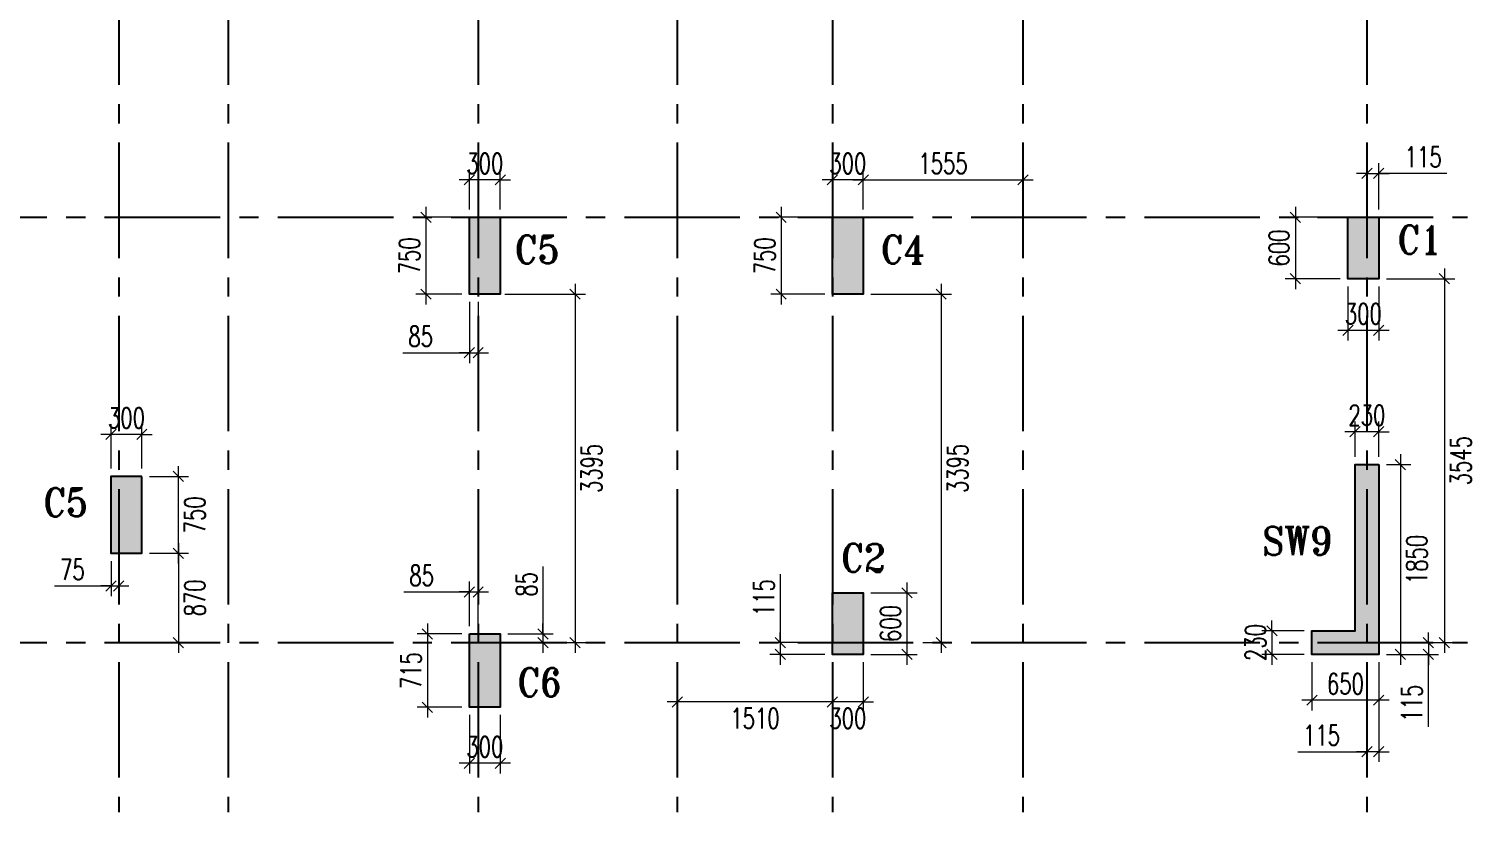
# Model space of a CAD drawing. Header units: millimetres. Extents: x 1123469 to 1752051, y -126924 to 196924.
# Drawn here: x 1428956 to 1443001, y -34446 to -26813 of the extents above; entities that cross this region are included whole.
import ezdxf

# ---------------------------------------------------------------- set-up
doc = ezdxf.new("R2010")
doc.units = ezdxf.units.MM
doc.header["$LTSCALE"] = 500
doc.header["$MEASUREMENT"] = 0
doc.header["$PDMODE"] = 34
for name, pattern in [('CONTINOUS', [0]), ('DASHDOT', [1, 0.5, -0.25, 0, -0.25]), ('Site$0$CENTER2', [1.125, 0.75, -0.125, 0.125, -0.125])]:
    doc.linetypes.add(name, pattern=pattern)
doc.layers.get('Defpoints').update_dxf_attribs({"lineweight": 0})
for name, color, linetype, lineweight in [('COL. NO.', 1, 'DASHDOT', 15), ('CUT OUT', 1, 'Continuous', 13), ('dim-M', 1, 'Continuous', 15), ('TOWER COL HATCH', 253, 'Continuous', 20)]:
    doc.layers.add(name, color=color, linetype=linetype, lineweight=lineweight)
for name, color, linetype in [('GLASS', 5, 'Continuous'), ('GRID', 7, 'Continuous'), ('TOWER AREA COLUMN.', 6, 'Continuous')]:
    doc.layers.add(name, color=color, linetype=linetype)
doc.styles.add('2MM', font='romans.shx', dxfattribs={"width": 0.7})
doc.styles.add('ROMANT', font='romant__.ttf', dxfattribs={"width": 0.9, "height": 600})
doc.dimstyles.new('RAJESH', dxfattribs={"dimtxt": 200, "dimasz": 180, "dimexe": 100, "dimexo": 250, "dimgap": 50, "dimtad": 2, "dimdec": 0, "dimzin": 1, "dimdsep": 46, "dimtxsty": '2MM', "dimblk": 'OBLIQUE', "dimcen": 0, "dimdle": 100, "dimclrd": 1, "dimclre": 1, "dimclrt": 3, "dimadec": 0, "dimazin": 0, "dimtfac": 1, "dimtdec": 0, "dimtix": 1, "dimtmove": 2, "dimatfit": 3, "dimfxl": 1, "dimtolj": 1, "dimlwd": -1, "dimarcsym": 0})

# ---------------------------------------------------------------- blocks, each defined once
blk = doc.blocks.new('EEE')
at = {"layer": 'GRID', "color": 16, "linetype": 'Site$0$CENTER2', "ltscale": 3}
for points in [[(1429830.6, 258923.2), (1429830.6, 223711.9)], [(1430895.6, 258923.2), (1430895.6, 223711.9)], [(1433330.6, 258923.2), (1433330.6, 223711.9)], [(1435270.6, 258923.2), (1435270.6, 223711.9)], [(1436780.6, 258923.2), (1436780.6, 223711.9)], [(1438635.6, 258923.2), (1438635.6, 223711.9)], [(1441985.6, 258923.2), (1441985.6, 223711.9)], [(1363880.9, 229508.8), (1442964.5, 229508.8)], [(1363880.9, 225363.8), (1442964.5, 225363.8)]]:
    blk.add_lwpolyline(points, dxfattribs=at)
blk = doc.blocks.new('3tgra')
at = {"layer": 'TOWER COL HATCH'}
h = blk.add_hatch(color=253, dxfattribs=at)
h.dxf.hatch_style = 1
h.paths.add_polyline_path([(1365941, 68967), (1365641, 68967), (1365641, 68367), (1365941, 68367)])
h = blk.add_hatch(color=253, dxfattribs=at)
h.dxf.hatch_style = 1
h.paths.add_polyline_path([(1370961, 68967), (1370661, 68967), (1370661, 68217), (1370961, 68217)])
h = blk.add_hatch(color=253, dxfattribs=at)
h.dxf.hatch_style = 1
h.paths.add_polyline_path([(1374496, 68967), (1374196, 68967), (1374196, 68217), (1374496, 68217)])
h = blk.add_hatch(color=253, dxfattribs=at)
h.dxf.hatch_style = 1
h.paths.add_polyline_path([(1365641, 66557), (1365641, 64707), (1366291, 64707), (1366291, 64937), (1365871, 64937), (1365871, 66557)])
h = blk.add_hatch(color=253, dxfattribs=at)
h.dxf.hatch_style = 1
h.paths.add_polyline_path([(1377686, 66442), (1377986, 66442), (1377986, 65692), (1377686, 65692)])
h = blk.add_hatch(color=253, dxfattribs=at)
h.dxf.hatch_style = 1
h.paths.add_polyline_path([(1370961, 65307), (1370661, 65307), (1370661, 64707), (1370961, 64707)])
h = blk.add_hatch(color=253, dxfattribs=at)
h.dxf.hatch_style = 1
h.paths.add_polyline_path([(1374496, 64907), (1374196, 64907), (1374196, 64192), (1374496, 64192)])
at = {"layer": 'TOWER AREA COLUMN.', "color": 4}
for points in [[(1365941, 68967), (1365641, 68967), (1365641, 68367), (1365941, 68367)], [(1370961, 68967), (1370661, 68967), (1370661, 68217), (1370961, 68217)], [(1374496, 68967), (1374196, 68967), (1374196, 68217), (1374496, 68217)], [(1377686, 66442), (1377986, 66442), (1377986, 65692), (1377686, 65692)], [(1370961, 65307), (1370661, 65307), (1370661, 64707), (1370961, 64707)], [(1374496, 64907), (1374196, 64907), (1374196, 64192), (1374496, 64192)]]:
    blk.add_lwpolyline(points, close=True, dxfattribs=at)
blk.add_lwpolyline([(1365641, 66557), (1365641, 64707), (1366291, 64707), (1366291, 64937), (1365871, 64937), (1365871, 66557), (1365641, 66557)], dxfattribs=at)
blk = doc.blocks.new('_Oblique')
at = {"color": 0, "linetype": 'ByBlock', "lineweight": -2}
blk.add_line((-0.5, -0.5), (0.5, 0.5), dxfattribs=at)
blk = doc.blocks.new('*D1315')
at = {"layer": 'Defpoints', "color": 0, "ltscale": 100, "transparency": 16777216}
for p in [(1441801, 68967), (1441290, 68367), (1441801, 68367)]:
    blk.add_point(p, dxfattribs=at)
at = {"layer": 'dim-M', "color": 1, "lineweight": -2, "ltscale": 100, "transparency": 16777216}
for p, q in [((1441726, 68967), (1441190, 68967)), ((1441726, 68367), (1441190, 68367))]:
    blk.add_line(p, q, dxfattribs=at)
at = {"layer": 'dim-M', "color": 1, "ltscale": 100, "transparency": 16777216}
blk.add_line((1441290, 69067), (1441290, 68267), dxfattribs=at)
at = {"layer": 'dim-M', "color": 1, "ltscale": 100, "transparency": 16777216, "xscale": 100, "yscale": 100, "zscale": 100}
for p, rotation in [((1441290, 68967), 90), ((1441290, 68367), 270)]:
    blk.add_blockref('_Oblique', p, dxfattribs=dict(at, rotation=rotation))
at = {"layer": 'dim-M', "color": 3, "ltscale": 100, "transparency": 16777216, "insert": (1441130, 68667), "char_height": 200, "attachment_point": 5, "rotation": 90, "style": '2MM'}
blk.add_mtext('\\A1;600', dxfattribs=at)
blk = doc.blocks.new('*D1316')
at = {"layer": 'Defpoints', "color": 0, "ltscale": 100, "transparency": 16777216}
for p in [(1441801, 68367), (1442101, 68367), (1442101, 67865)]:
    blk.add_point(p, dxfattribs=at)
at = {"layer": 'dim-M', "color": 1, "lineweight": -2, "ltscale": 100, "transparency": 16777216}
for p, q in [((1441801, 68292), (1441801, 67765)), ((1442101, 68292), (1442101, 67765))]:
    blk.add_line(p, q, dxfattribs=at)
at = {"layer": 'dim-M', "color": 1, "ltscale": 100, "transparency": 16777216}
blk.add_line((1441701, 67865), (1442201, 67865), dxfattribs=at)
at = {"layer": 'dim-M', "color": 1, "ltscale": 100, "transparency": 16777216, "xscale": 100, "yscale": 100, "zscale": 100, "rotation": 180}
blk.add_blockref('_Oblique', (1441801, 67865), dxfattribs=at)
at = {"layer": 'dim-M', "color": 1, "ltscale": 100, "transparency": 16777216, "xscale": 100, "yscale": 100, "zscale": 100}
blk.add_blockref('_Oblique', (1442101, 67865), dxfattribs=at)
at = {"layer": 'dim-M', "color": 3, "ltscale": 100, "transparency": 16777216, "insert": (1441951, 68025), "char_height": 200, "attachment_point": 5, "style": '2MM'}
blk.add_mtext('\\A1;300', dxfattribs=at)
blk = doc.blocks.new('*D1317')
at = {"layer": 'Defpoints', "color": 0, "ltscale": 100, "transparency": 16777216}
for p in [(1436781, 69331), (1436781, 68967), (1437081, 68967)]:
    blk.add_point(p, dxfattribs=at)
at = {"layer": 'dim-M', "color": 1, "lineweight": -2, "ltscale": 100, "transparency": 16777216}
for p, q in [((1436781, 69042), (1436781, 69431)), ((1437081, 69042), (1437081, 69431))]:
    blk.add_line(p, q, dxfattribs=at)
at = {"layer": 'dim-M', "color": 1, "ltscale": 100, "transparency": 16777216}
for p, q in [((1436781, 69331), (1436681, 69331)), ((1437081, 69331), (1436781, 69331)), ((1437081, 69331), (1437181, 69331))]:
    blk.add_line(p, q, dxfattribs=at)
at = {"layer": 'dim-M', "color": 1, "ltscale": 100, "transparency": 16777216, "xscale": 100, "yscale": 100, "zscale": 100}
blk.add_blockref('_Oblique', (1436781, 69331), dxfattribs=at)
at = {"layer": 'dim-M', "color": 1, "ltscale": 100, "transparency": 16777216, "xscale": 100, "yscale": 100, "zscale": 100, "rotation": 180}
blk.add_blockref('_Oblique', (1437081, 69331), dxfattribs=at)
at = {"layer": 'dim-M', "color": 3, "ltscale": 100, "transparency": 16777216, "insert": (1436931, 69491), "char_height": 200, "attachment_point": 5, "style": '2MM'}
blk.add_mtext('\\A1;300', dxfattribs=at)
blk = doc.blocks.new('*D1318')
at = {"layer": 'Defpoints', "color": 0, "ltscale": 100, "transparency": 16777216}
for p in [(1436781, 68967), (1436282, 68217), (1436781, 68217)]:
    blk.add_point(p, dxfattribs=at)
at = {"layer": 'dim-M', "color": 1, "lineweight": -2, "ltscale": 100, "transparency": 16777216}
for p, q in [((1436706, 68967), (1436182, 68967)), ((1436706, 68217), (1436182, 68217))]:
    blk.add_line(p, q, dxfattribs=at)
at = {"layer": 'dim-M', "color": 1, "ltscale": 100, "transparency": 16777216}
blk.add_line((1436282, 69067), (1436282, 68117), dxfattribs=at)
at = {"layer": 'dim-M', "color": 1, "ltscale": 100, "transparency": 16777216, "xscale": 100, "yscale": 100, "zscale": 100}
for p, rotation in [((1436282, 68967), 90), ((1436282, 68217), 270)]:
    blk.add_blockref('_Oblique', p, dxfattribs=dict(at, rotation=rotation))
at = {"layer": 'dim-M', "color": 3, "ltscale": 100, "transparency": 16777216, "insert": (1436122, 68592), "char_height": 200, "attachment_point": 5, "rotation": 90, "style": '2MM'}
blk.add_mtext('\\A1;750', dxfattribs=at)
blk = doc.blocks.new('*D1417')
at = {"layer": 'Defpoints', "color": 0, "ltscale": 100, "transparency": 16777216}
for p in [(1442101, 69394), (1441986, 68967), (1442101, 68967)]:
    blk.add_point(p, dxfattribs=at)
at = {"layer": 'dim-M', "color": 1, "ltscale": 100, "transparency": 16777216}
for p, q in [((1441986, 69394), (1441886, 69394)), ((1441986, 69394), (1442101, 69394)), ((1441986, 69394), (1442101, 69394)), ((1442101, 69394), (1442201, 69394)), ((1442765, 69394), (1442101, 69394))]:
    blk.add_line(p, q, dxfattribs=at)
at = {"layer": 'dim-M', "color": 1, "lineweight": -2, "ltscale": 100, "transparency": 16777216}
for p, q in [((1441986, 69042), (1441986, 69494)), ((1442101, 69042), (1442101, 69494))]:
    blk.add_line(p, q, dxfattribs=at)
at = {"layer": 'dim-M', "color": 1, "ltscale": 100, "transparency": 16777216, "xscale": 100, "yscale": 100, "zscale": 100}
blk.add_blockref('_Oblique', (1441986, 69394), dxfattribs=at)
at = {"layer": 'dim-M', "color": 1, "ltscale": 100, "transparency": 16777216, "xscale": 100, "yscale": 100, "zscale": 100, "rotation": 180}
blk.add_blockref('_Oblique', (1442101, 69394), dxfattribs=at)
at = {"layer": 'dim-M', "color": 3, "ltscale": 100, "transparency": 16777216, "insert": (1442535, 69554), "char_height": 200, "attachment_point": 5, "style": '2MM'}
blk.add_mtext('\\A1;115', dxfattribs=at)
blk = doc.blocks.new('*D1418')
at = {"layer": 'Defpoints', "color": 0, "ltscale": 100, "transparency": 16777216}
for p in [(1442101, 68367), (1442350, 64822), (1442741, 64822)]:
    blk.add_point(p, dxfattribs=at)
at = {"layer": 'dim-M', "color": 1, "ltscale": 100, "transparency": 16777216}
blk.add_line((1442741, 68467), (1442741, 64722), dxfattribs=at)
at = {"layer": 'dim-M', "color": 1, "lineweight": -2, "ltscale": 100, "transparency": 16777216}
for p, q in [((1442176, 68367), (1442841, 68367)), ((1442425, 64822), (1442841, 64822))]:
    blk.add_line(p, q, dxfattribs=at)
at = {"layer": 'dim-M', "color": 1, "ltscale": 100, "transparency": 16777216, "xscale": 100, "yscale": 100, "zscale": 100}
for p, rotation in [((1442741, 68367), 90), ((1442741, 64822), 270)]:
    blk.add_blockref('_Oblique', p, dxfattribs=dict(at, rotation=rotation))
at = {"layer": 'dim-M', "color": 3, "ltscale": 100, "transparency": 16777216, "insert": (1442901, 66594), "char_height": 200, "attachment_point": 5, "rotation": 90, "style": '2MM'}
blk.add_mtext('\\A1;3545', dxfattribs=at)
blk = doc.blocks.new('*D1419')
at = {"layer": 'Defpoints', "color": 0, "ltscale": 100, "transparency": 16777216}
for p in [(1438636, 69331), (1437081, 68967), (1438636, 69066)]:
    blk.add_point(p, dxfattribs=at)
at = {"layer": 'dim-M', "color": 1, "lineweight": -2, "ltscale": 100, "transparency": 16777216}
for p, q in [((1437081, 69042), (1437081, 69431)), ((1438636, 69141), (1438636, 69431))]:
    blk.add_line(p, q, dxfattribs=at)
at = {"layer": 'dim-M', "color": 1, "ltscale": 100, "transparency": 16777216}
blk.add_line((1436981, 69331), (1438736, 69331), dxfattribs=at)
at = {"layer": 'dim-M', "color": 1, "ltscale": 100, "transparency": 16777216, "xscale": 100, "yscale": 100, "zscale": 100, "rotation": 180}
blk.add_blockref('_Oblique', (1437081, 69331), dxfattribs=at)
at = {"layer": 'dim-M', "color": 1, "ltscale": 100, "transparency": 16777216, "xscale": 100, "yscale": 100, "zscale": 100}
blk.add_blockref('_Oblique', (1438636, 69331), dxfattribs=at)
at = {"layer": 'dim-M', "color": 3, "ltscale": 100, "transparency": 16777216, "insert": (1437858, 69491), "char_height": 200, "attachment_point": 5, "style": '2MM'}
blk.add_mtext('\\A1;1555', dxfattribs=at)
blk = doc.blocks.new('*D1420')
at = {"layer": 'Defpoints', "color": 0, "ltscale": 100, "transparency": 16777216}
for p in [(1437081, 68217), (1437586, 64822), (1437840, 64822)]:
    blk.add_point(p, dxfattribs=at)
at = {"layer": 'dim-M', "color": 1, "ltscale": 100, "transparency": 16777216}
blk.add_line((1437840, 68317), (1437840, 64722), dxfattribs=at)
at = {"layer": 'dim-M', "color": 1, "lineweight": -2, "ltscale": 100, "transparency": 16777216}
for p, q in [((1437156, 68217), (1437940, 68217)), ((1437661, 64822), (1437940, 64822))]:
    blk.add_line(p, q, dxfattribs=at)
at = {"layer": 'dim-M', "color": 1, "ltscale": 100, "transparency": 16777216, "xscale": 100, "yscale": 100, "zscale": 100}
for p, rotation in [((1437840, 68217), 90), ((1437840, 64822), 270)]:
    blk.add_blockref('_Oblique', p, dxfattribs=dict(at, rotation=rotation))
at = {"layer": 'dim-M', "color": 3, "ltscale": 100, "transparency": 16777216, "insert": (1438000, 66519), "char_height": 200, "attachment_point": 5, "rotation": 90, "style": '2MM'}
blk.add_mtext('\\A1;3395', dxfattribs=at)
blk = doc.blocks.new('*D1421')
at = {"layer": 'Defpoints', "color": 0, "ltscale": 100, "transparency": 16777216}
for p in [(1433246, 69331), (1433246, 68967), (1433546, 68967)]:
    blk.add_point(p, dxfattribs=at)
at = {"layer": 'dim-M', "color": 1, "lineweight": -2, "ltscale": 100, "transparency": 16777216}
for p, q in [((1433246, 69042), (1433246, 69431)), ((1433546, 69042), (1433546, 69431))]:
    blk.add_line(p, q, dxfattribs=at)
at = {"layer": 'dim-M', "color": 1, "ltscale": 100, "transparency": 16777216}
for p, q in [((1433246, 69331), (1433146, 69331)), ((1433546, 69331), (1433246, 69331)), ((1433546, 69331), (1433646, 69331))]:
    blk.add_line(p, q, dxfattribs=at)
at = {"layer": 'dim-M', "color": 1, "ltscale": 100, "transparency": 16777216, "xscale": 100, "yscale": 100, "zscale": 100}
blk.add_blockref('_Oblique', (1433246, 69331), dxfattribs=at)
at = {"layer": 'dim-M', "color": 1, "ltscale": 100, "transparency": 16777216, "xscale": 100, "yscale": 100, "zscale": 100, "rotation": 180}
blk.add_blockref('_Oblique', (1433546, 69331), dxfattribs=at)
at = {"layer": 'dim-M', "color": 3, "ltscale": 100, "transparency": 16777216, "insert": (1433396, 69491), "char_height": 200, "attachment_point": 5, "style": '2MM'}
blk.add_mtext('\\A1;300', dxfattribs=at)
blk = doc.blocks.new('*D1422')
at = {"layer": 'Defpoints', "color": 0, "ltscale": 100, "transparency": 16777216}
for p in [(1433246, 68967), (1432823, 68217), (1433246, 68217)]:
    blk.add_point(p, dxfattribs=at)
at = {"layer": 'dim-M', "color": 1, "lineweight": -2, "ltscale": 100, "transparency": 16777216}
for p, q in [((1433171, 68967), (1432723, 68967)), ((1433171, 68217), (1432723, 68217))]:
    blk.add_line(p, q, dxfattribs=at)
at = {"layer": 'dim-M', "color": 1, "ltscale": 100, "transparency": 16777216}
blk.add_line((1432823, 69067), (1432823, 68117), dxfattribs=at)
at = {"layer": 'dim-M', "color": 1, "ltscale": 100, "transparency": 16777216, "xscale": 100, "yscale": 100, "zscale": 100}
for p, rotation in [((1432823, 68967), 90), ((1432823, 68217), 270)]:
    blk.add_blockref('_Oblique', p, dxfattribs=dict(at, rotation=rotation))
at = {"layer": 'dim-M', "color": 3, "ltscale": 100, "transparency": 16777216, "insert": (1432663, 68592), "char_height": 200, "attachment_point": 5, "rotation": 90, "style": '2MM'}
blk.add_mtext('\\A1;750', dxfattribs=at)
blk = doc.blocks.new('*D1423')
at = {"layer": 'Defpoints', "color": 0, "ltscale": 100, "transparency": 16777216}
for p in [(1433516, 68217), (1434021, 64822), (1434275, 64822)]:
    blk.add_point(p, dxfattribs=at)
at = {"layer": 'dim-M', "color": 1, "ltscale": 100, "transparency": 16777216}
blk.add_line((1434275, 68317), (1434275, 64722), dxfattribs=at)
at = {"layer": 'dim-M', "color": 1, "lineweight": -2, "ltscale": 100, "transparency": 16777216}
for p, q in [((1433591, 68217), (1434375, 68217)), ((1434096, 64822), (1434375, 64822))]:
    blk.add_line(p, q, dxfattribs=at)
at = {"layer": 'dim-M', "color": 1, "ltscale": 100, "transparency": 16777216, "xscale": 100, "yscale": 100, "zscale": 100}
for p, rotation in [((1434275, 68217), 90), ((1434275, 64822), 270)]:
    blk.add_blockref('_Oblique', p, dxfattribs=dict(at, rotation=rotation))
at = {"layer": 'dim-M', "color": 3, "ltscale": 100, "transparency": 16777216, "insert": (1434435, 66519), "char_height": 200, "attachment_point": 5, "rotation": 90, "style": '2MM'}
blk.add_mtext('\\A1;3395', dxfattribs=at)
blk = doc.blocks.new('*D1424')
at = {"layer": 'Defpoints', "color": 0, "ltscale": 100, "transparency": 16777216}
for p in [(1433246, 68217), (1433331, 68217), (1433331, 67646)]:
    blk.add_point(p, dxfattribs=at)
at = {"layer": 'dim-M', "color": 1, "lineweight": -2, "ltscale": 100, "transparency": 16777216}
for p, q in [((1433246, 68142), (1433246, 67546)), ((1433331, 68142), (1433331, 67546))]:
    blk.add_line(p, q, dxfattribs=at)
at = {"layer": 'dim-M', "color": 1, "ltscale": 100, "transparency": 16777216}
for p, q in [((1432597, 67646), (1433246, 67646)), ((1433246, 67646), (1433146, 67646)), ((1433246, 67646), (1433331, 67646)), ((1433246, 67646), (1433331, 67646)), ((1433331, 67646), (1433431, 67646))]:
    blk.add_line(p, q, dxfattribs=at)
at = {"layer": 'dim-M', "color": 1, "ltscale": 100, "transparency": 16777216, "xscale": 100, "yscale": 100, "zscale": 100}
blk.add_blockref('_Oblique', (1433246, 67646), dxfattribs=at)
at = {"layer": 'dim-M', "color": 1, "ltscale": 100, "transparency": 16777216, "xscale": 100, "yscale": 100, "zscale": 100, "rotation": 180}
blk.add_blockref('_Oblique', (1433331, 67646), dxfattribs=at)
at = {"layer": 'dim-M', "color": 3, "ltscale": 100, "transparency": 16777216, "insert": (1432771, 67806), "char_height": 200, "attachment_point": 5, "style": '2MM'}
blk.add_mtext('\\A1;85', dxfattribs=at)
blk = doc.blocks.new('*D1425')
at = {"layer": 'Defpoints', "color": 0, "ltscale": 100, "transparency": 16777216}
for p in [(1441451, 64707), (1442101, 64707), (1441451, 64261)]:
    blk.add_point(p, dxfattribs=at)
at = {"layer": 'dim-M', "color": 1, "lineweight": -2, "ltscale": 100, "transparency": 16777216}
for p, q in [((1441451, 64632), (1441451, 64161)), ((1442101, 64632), (1442101, 64161))]:
    blk.add_line(p, q, dxfattribs=at)
at = {"layer": 'dim-M', "color": 1, "ltscale": 100, "transparency": 16777216}
blk.add_line((1442201, 64261), (1441351, 64261), dxfattribs=at)
at = {"layer": 'dim-M', "color": 1, "ltscale": 100, "transparency": 16777216, "xscale": 100, "yscale": 100, "zscale": 100, "rotation": 180}
blk.add_blockref('_Oblique', (1441451, 64261), dxfattribs=at)
at = {"layer": 'dim-M', "color": 1, "ltscale": 100, "transparency": 16777216, "xscale": 100, "yscale": 100, "zscale": 100}
blk.add_blockref('_Oblique', (1442101, 64261), dxfattribs=at)
at = {"layer": 'dim-M', "color": 3, "ltscale": 100, "transparency": 16777216, "insert": (1441776, 64421), "char_height": 200, "attachment_point": 5, "style": '2MM'}
blk.add_mtext('\\A1;650', dxfattribs=at)
blk = doc.blocks.new('*D1426')
at = {"layer": 'Defpoints', "color": 0, "ltscale": 100, "transparency": 16777216}
for p in [(1441451, 64937), (1441061, 64707), (1441451, 64707)]:
    blk.add_point(p, dxfattribs=at)
at = {"layer": 'dim-M', "color": 1, "ltscale": 100, "transparency": 16777216}
for p, q in [((1441061, 64937), (1441061, 65037)), ((1441061, 64937), (1441061, 64707)), ((1441061, 64707), (1441061, 64607))]:
    blk.add_line(p, q, dxfattribs=at)
at = {"layer": 'dim-M', "color": 1, "lineweight": -2, "ltscale": 100, "transparency": 16777216}
for p, q in [((1441376, 64937), (1440961, 64937)), ((1441376, 64707), (1440961, 64707))]:
    blk.add_line(p, q, dxfattribs=at)
at = {"layer": 'dim-M', "color": 1, "ltscale": 100, "transparency": 16777216, "xscale": 100, "yscale": 100, "zscale": 100}
for p, rotation in [((1441061, 64937), 270), ((1441061, 64707), 90)]:
    blk.add_blockref('_Oblique', p, dxfattribs=dict(at, rotation=rotation))
at = {"layer": 'dim-M', "color": 3, "ltscale": 100, "transparency": 16777216, "insert": (1440901, 64822), "char_height": 200, "attachment_point": 5, "rotation": 90, "style": '2MM'}
blk.add_mtext('\\A1;230', dxfattribs=at)
blk = doc.blocks.new('*D1427')
at = {"layer": 'Defpoints', "color": 0, "ltscale": 100, "transparency": 16777216}
for p in [(1441871, 66877), (1441871, 66557), (1442101, 66557)]:
    blk.add_point(p, dxfattribs=at)
at = {"layer": 'dim-M', "color": 1, "ltscale": 100, "transparency": 16777216}
for p, q in [((1441871, 66877), (1441771, 66877)), ((1442101, 66877), (1441871, 66877)), ((1442101, 66877), (1442201, 66877))]:
    blk.add_line(p, q, dxfattribs=at)
at = {"layer": 'dim-M', "color": 1, "lineweight": -2, "ltscale": 100, "transparency": 16777216}
for p, q in [((1441871, 66632), (1441871, 66977)), ((1442101, 66632), (1442101, 66977))]:
    blk.add_line(p, q, dxfattribs=at)
at = {"layer": 'dim-M', "color": 1, "ltscale": 100, "transparency": 16777216, "xscale": 100, "yscale": 100, "zscale": 100}
blk.add_blockref('_Oblique', (1441871, 66877), dxfattribs=at)
at = {"layer": 'dim-M', "color": 1, "ltscale": 100, "transparency": 16777216, "xscale": 100, "yscale": 100, "zscale": 100, "rotation": 180}
blk.add_blockref('_Oblique', (1442101, 66877), dxfattribs=at)
at = {"layer": 'dim-M', "color": 3, "ltscale": 100, "transparency": 16777216, "insert": (1441986, 67037), "char_height": 200, "attachment_point": 5, "style": '2MM'}
blk.add_mtext('\\A1;230', dxfattribs=at)
blk = doc.blocks.new('*D1428')
at = {"layer": 'Defpoints', "color": 0, "ltscale": 100, "transparency": 16777216}
for p in [(1442101, 66557), (1442101, 64707), (1442312, 64707)]:
    blk.add_point(p, dxfattribs=at)
at = {"layer": 'dim-M', "color": 1, "ltscale": 100, "transparency": 16777216}
blk.add_line((1442312, 66657), (1442312, 64607), dxfattribs=at)
at = {"layer": 'dim-M', "color": 1, "lineweight": -2, "ltscale": 100, "transparency": 16777216}
for p, q in [((1442176, 66557), (1442412, 66557)), ((1442176, 64707), (1442412, 64707))]:
    blk.add_line(p, q, dxfattribs=at)
at = {"layer": 'dim-M', "color": 1, "ltscale": 100, "transparency": 16777216, "xscale": 100, "yscale": 100, "zscale": 100}
for p, rotation in [((1442312, 66557), 90), ((1442312, 64707), 270)]:
    blk.add_blockref('_Oblique', p, dxfattribs=dict(at, rotation=rotation))
at = {"layer": 'dim-M', "color": 3, "ltscale": 100, "transparency": 16777216, "insert": (1442472, 65632), "char_height": 200, "attachment_point": 5, "rotation": 90, "style": '2MM'}
blk.add_mtext('\\A1;1850', dxfattribs=at)
blk = doc.blocks.new('*D1429')
at = {"layer": 'Defpoints', "color": 0, "ltscale": 100, "transparency": 16777216}
for p in [(1441986, 64707), (1442101, 64707), (1441986, 63759)]:
    blk.add_point(p, dxfattribs=at)
at = {"layer": 'dim-M', "color": 1, "lineweight": -2, "ltscale": 100, "transparency": 16777216}
for p, q in [((1441986, 64632), (1441986, 63659)), ((1442101, 64632), (1442101, 63659))]:
    blk.add_line(p, q, dxfattribs=at)
at = {"layer": 'dim-M', "color": 1, "ltscale": 100, "transparency": 16777216}
for p, q in [((1441314, 63759), (1441986, 63759)), ((1441986, 63759), (1441886, 63759)), ((1442101, 63759), (1441986, 63759)), ((1442101, 63759), (1441986, 63759)), ((1442101, 63759), (1442201, 63759))]:
    blk.add_line(p, q, dxfattribs=at)
at = {"layer": 'dim-M', "color": 1, "ltscale": 100, "transparency": 16777216, "xscale": 100, "yscale": 100, "zscale": 100}
blk.add_blockref('_Oblique', (1441986, 63759), dxfattribs=at)
at = {"layer": 'dim-M', "color": 1, "ltscale": 100, "transparency": 16777216, "xscale": 100, "yscale": 100, "zscale": 100, "rotation": 180}
blk.add_blockref('_Oblique', (1442101, 63759), dxfattribs=at)
at = {"layer": 'dim-M', "color": 3, "ltscale": 100, "transparency": 16777216, "insert": (1441544, 63919), "char_height": 200, "attachment_point": 5, "style": '2MM'}
blk.add_mtext('\\A1;115', dxfattribs=at)
blk = doc.blocks.new('*D1430')
at = {"layer": 'Defpoints', "color": 0, "ltscale": 100, "transparency": 16777216}
for p in [(1442101, 64822), (1442101, 64707), (1442584, 64707)]:
    blk.add_point(p, dxfattribs=at)
at = {"layer": 'dim-M', "color": 1, "ltscale": 100, "transparency": 16777216}
for p, q in [((1442584, 64822), (1442584, 64922)), ((1442584, 64822), (1442584, 64707)), ((1442584, 64822), (1442584, 64707)), ((1442584, 64707), (1442584, 64607)), ((1442584, 64001), (1442584, 64707))]:
    blk.add_line(p, q, dxfattribs=at)
at = {"layer": 'dim-M', "color": 1, "lineweight": -2, "ltscale": 100, "transparency": 16777216}
for p, q in [((1442176, 64822), (1442684, 64822)), ((1442176, 64707), (1442684, 64707))]:
    blk.add_line(p, q, dxfattribs=at)
at = {"layer": 'dim-M', "color": 1, "ltscale": 100, "transparency": 16777216, "xscale": 100, "yscale": 100, "zscale": 100}
for p, rotation in [((1442584, 64822), 270), ((1442584, 64707), 90)]:
    blk.add_blockref('_Oblique', p, dxfattribs=dict(at, rotation=rotation))
at = {"layer": 'dim-M', "color": 3, "ltscale": 100, "transparency": 16777216, "insert": (1442424, 64231), "char_height": 200, "attachment_point": 5, "rotation": 90, "style": '2MM'}
blk.add_mtext('\\A1;115', dxfattribs=at)
blk = doc.blocks.new('*D1431')
at = {"layer": 'Defpoints', "color": 0, "ltscale": 100, "transparency": 16777216}
for p in [(1436781, 64707), (1437081, 64707), (1436781, 64244)]:
    blk.add_point(p, dxfattribs=at)
at = {"layer": 'dim-M', "color": 1, "lineweight": -2, "ltscale": 100, "transparency": 16777216}
for p, q in [((1436781, 64632), (1436781, 64144)), ((1437081, 64632), (1437081, 64144))]:
    blk.add_line(p, q, dxfattribs=at)
at = {"layer": 'dim-M', "color": 1, "ltscale": 100, "transparency": 16777216}
for p, q in [((1436781, 64244), (1436681, 64244)), ((1437081, 64244), (1436781, 64244)), ((1437081, 64244), (1437181, 64244))]:
    blk.add_line(p, q, dxfattribs=at)
at = {"layer": 'dim-M', "color": 1, "ltscale": 100, "transparency": 16777216, "xscale": 100, "yscale": 100, "zscale": 100}
blk.add_blockref('_Oblique', (1436781, 64244), dxfattribs=at)
at = {"layer": 'dim-M', "color": 1, "ltscale": 100, "transparency": 16777216, "xscale": 100, "yscale": 100, "zscale": 100, "rotation": 180}
blk.add_blockref('_Oblique', (1437081, 64244), dxfattribs=at)
at = {"layer": 'dim-M', "color": 3, "ltscale": 100, "transparency": 16777216, "insert": (1436931, 64084), "char_height": 200, "attachment_point": 5, "style": '2MM'}
blk.add_mtext('\\A1;300', dxfattribs=at)
blk = doc.blocks.new('*D1432')
at = {"layer": 'Defpoints', "color": 0, "ltscale": 100, "transparency": 16777216}
for p in [(1437081, 65307), (1437081, 64707), (1437507, 64707)]:
    blk.add_point(p, dxfattribs=at)
at = {"layer": 'dim-M', "color": 1, "ltscale": 100, "transparency": 16777216}
blk.add_line((1437507, 65407), (1437507, 64607), dxfattribs=at)
at = {"layer": 'dim-M', "color": 1, "lineweight": -2, "ltscale": 100, "transparency": 16777216}
for p, q in [((1437156, 65307), (1437607, 65307)), ((1437156, 64707), (1437607, 64707))]:
    blk.add_line(p, q, dxfattribs=at)
at = {"layer": 'dim-M', "color": 1, "ltscale": 100, "transparency": 16777216, "xscale": 100, "yscale": 100, "zscale": 100}
for p, rotation in [((1437507, 65307), 90), ((1437507, 64707), 270)]:
    blk.add_blockref('_Oblique', p, dxfattribs=dict(at, rotation=rotation))
at = {"layer": 'dim-M', "color": 3, "ltscale": 100, "transparency": 16777216, "insert": (1437347, 65007), "char_height": 200, "attachment_point": 5, "rotation": 90, "style": '2MM'}
blk.add_mtext('\\A1;600', dxfattribs=at)
blk = doc.blocks.new('*D1433')
at = {"layer": 'Defpoints', "color": 0, "ltscale": 100, "transparency": 16777216}
for p in [(1435271, 64707), (1436781, 64707), (1435271, 64244)]:
    blk.add_point(p, dxfattribs=at)
at = {"layer": 'dim-M', "color": 1, "lineweight": -2, "ltscale": 100, "transparency": 16777216}
for p, q in [((1435271, 64632), (1435271, 64144)), ((1436781, 64632), (1436781, 64144))]:
    blk.add_line(p, q, dxfattribs=at)
at = {"layer": 'dim-M', "color": 1, "ltscale": 100, "transparency": 16777216}
blk.add_line((1436881, 64244), (1435171, 64244), dxfattribs=at)
at = {"layer": 'dim-M', "color": 1, "ltscale": 100, "transparency": 16777216, "xscale": 100, "yscale": 100, "zscale": 100, "rotation": 180}
blk.add_blockref('_Oblique', (1435271, 64244), dxfattribs=at)
at = {"layer": 'dim-M', "color": 1, "ltscale": 100, "transparency": 16777216, "xscale": 100, "yscale": 100, "zscale": 100}
blk.add_blockref('_Oblique', (1436781, 64244), dxfattribs=at)
at = {"layer": 'dim-M', "color": 3, "ltscale": 100, "transparency": 16777216, "insert": (1436026, 64084), "char_height": 200, "attachment_point": 5, "style": '2MM'}
blk.add_mtext('\\A1;1510', dxfattribs=at)
blk = doc.blocks.new('*D1434')
at = {"layer": 'Defpoints', "color": 0, "ltscale": 100, "transparency": 16777216}
for p in [(1436781, 64822), (1436273, 64707), (1436781, 64707)]:
    blk.add_point(p, dxfattribs=at)
at = {"layer": 'dim-M', "color": 1, "ltscale": 100, "transparency": 16777216}
for p, q in [((1436273, 65490), (1436273, 64822)), ((1436273, 64822), (1436273, 64922)), ((1436273, 64822), (1436273, 64707)), ((1436273, 64822), (1436273, 64707)), ((1436273, 64707), (1436273, 64607))]:
    blk.add_line(p, q, dxfattribs=at)
at = {"layer": 'dim-M', "color": 1, "lineweight": -2, "ltscale": 100, "transparency": 16777216}
for p, q in [((1436706, 64822), (1436173, 64822)), ((1436706, 64707), (1436173, 64707))]:
    blk.add_line(p, q, dxfattribs=at)
at = {"layer": 'dim-M', "color": 1, "ltscale": 100, "transparency": 16777216, "xscale": 100, "yscale": 100, "zscale": 100}
for p, rotation in [((1436273, 64822), 270), ((1436273, 64707), 90)]:
    blk.add_blockref('_Oblique', p, dxfattribs=dict(at, rotation=rotation))
at = {"layer": 'dim-M', "color": 3, "ltscale": 100, "transparency": 16777216, "insert": (1436113, 65260), "char_height": 200, "attachment_point": 5, "rotation": 90, "style": '2MM'}
blk.add_mtext('\\A1;115', dxfattribs=at)
blk = doc.blocks.new('*D1435')
at = {"layer": 'Defpoints', "color": 0, "ltscale": 100, "transparency": 16777216}
for p in [(1433246, 64192), (1433546, 64192), (1433246, 63646)]:
    blk.add_point(p, dxfattribs=at)
at = {"layer": 'dim-M', "color": 1, "lineweight": -2, "ltscale": 100, "transparency": 16777216}
for p, q in [((1433246, 64117), (1433246, 63546)), ((1433546, 64117), (1433546, 63546))]:
    blk.add_line(p, q, dxfattribs=at)
at = {"layer": 'dim-M', "color": 1, "ltscale": 100, "transparency": 16777216}
blk.add_line((1433646, 63646), (1433146, 63646), dxfattribs=at)
at = {"layer": 'dim-M', "color": 1, "ltscale": 100, "transparency": 16777216, "xscale": 100, "yscale": 100, "zscale": 100, "rotation": 180}
blk.add_blockref('_Oblique', (1433246, 63646), dxfattribs=at)
at = {"layer": 'dim-M', "color": 1, "ltscale": 100, "transparency": 16777216, "xscale": 100, "yscale": 100, "zscale": 100}
blk.add_blockref('_Oblique', (1433546, 63646), dxfattribs=at)
at = {"layer": 'dim-M', "color": 3, "ltscale": 100, "transparency": 16777216, "insert": (1433396, 63806), "char_height": 200, "attachment_point": 5, "style": '2MM'}
blk.add_mtext('\\A1;300', dxfattribs=at)
blk = doc.blocks.new('*D1436')
at = {"layer": 'Defpoints', "color": 0, "ltscale": 100, "transparency": 16777216}
for p in [(1433246, 64907), (1432837, 64192), (1433246, 64192)]:
    blk.add_point(p, dxfattribs=at)
at = {"layer": 'dim-M', "color": 1, "lineweight": -2, "ltscale": 100, "transparency": 16777216}
for p, q in [((1433171, 64907), (1432737, 64907)), ((1433171, 64192), (1432737, 64192))]:
    blk.add_line(p, q, dxfattribs=at)
at = {"layer": 'dim-M', "color": 1, "ltscale": 100, "transparency": 16777216}
blk.add_line((1432837, 65007), (1432837, 64092), dxfattribs=at)
at = {"layer": 'dim-M', "color": 1, "ltscale": 100, "transparency": 16777216, "xscale": 100, "yscale": 100, "zscale": 100}
for p, rotation in [((1432837, 64907), 90), ((1432837, 64192), 270)]:
    blk.add_blockref('_Oblique', p, dxfattribs=dict(at, rotation=rotation))
at = {"layer": 'dim-M', "color": 3, "ltscale": 100, "transparency": 16777216, "insert": (1432677, 64549), "char_height": 200, "attachment_point": 5, "rotation": 90, "style": '2MM'}
blk.add_mtext('\\A1;715', dxfattribs=at)
blk = doc.blocks.new('*D1437')
at = {"layer": 'Defpoints', "color": 0, "ltscale": 100, "transparency": 16777216}
for p in [(1433331, 65316), (1433246, 64907), (1433331, 64907)]:
    blk.add_point(p, dxfattribs=at)
at = {"layer": 'dim-M', "color": 1, "ltscale": 100, "transparency": 16777216}
for p, q in [((1432607, 65316), (1433246, 65316)), ((1433246, 65316), (1433146, 65316)), ((1433246, 65316), (1433331, 65316)), ((1433246, 65316), (1433331, 65316)), ((1433331, 65316), (1433431, 65316))]:
    blk.add_line(p, q, dxfattribs=at)
at = {"layer": 'dim-M', "color": 1, "lineweight": -2, "ltscale": 100, "transparency": 16777216}
for p, q in [((1433246, 64982), (1433246, 65416)), ((1433331, 64982), (1433331, 65416))]:
    blk.add_line(p, q, dxfattribs=at)
at = {"layer": 'dim-M', "color": 1, "ltscale": 100, "transparency": 16777216, "xscale": 100, "yscale": 100, "zscale": 100}
blk.add_blockref('_Oblique', (1433246, 65316), dxfattribs=at)
at = {"layer": 'dim-M', "color": 1, "ltscale": 100, "transparency": 16777216, "xscale": 100, "yscale": 100, "zscale": 100, "rotation": 180}
blk.add_blockref('_Oblique', (1433331, 65316), dxfattribs=at)
at = {"layer": 'dim-M', "color": 3, "ltscale": 100, "transparency": 16777216, "insert": (1432781, 65476), "char_height": 200, "attachment_point": 5, "style": '2MM'}
blk.add_mtext('\\A1;85', dxfattribs=at)
blk = doc.blocks.new('*D1438')
at = {"layer": 'Defpoints', "color": 0, "ltscale": 100, "transparency": 16777216}
for p in [(1433546, 64907), (1433546, 64822), (1433962, 64822)]:
    blk.add_point(p, dxfattribs=at)
at = {"layer": 'dim-M', "color": 1, "ltscale": 100, "transparency": 16777216}
for p, q in [((1433962, 65565), (1433962, 64907)), ((1433962, 64907), (1433962, 65007)), ((1433962, 64907), (1433962, 64822)), ((1433962, 64907), (1433962, 64822)), ((1433962, 64822), (1433962, 64722))]:
    blk.add_line(p, q, dxfattribs=at)
at = {"layer": 'dim-M', "color": 1, "lineweight": -2, "ltscale": 100, "transparency": 16777216}
for p, q in [((1433621, 64907), (1434062, 64907)), ((1433621, 64822), (1434062, 64822))]:
    blk.add_line(p, q, dxfattribs=at)
at = {"layer": 'dim-M', "color": 1, "ltscale": 100, "transparency": 16777216, "xscale": 100, "yscale": 100, "zscale": 100}
for p, rotation in [((1433962, 64907), 270), ((1433962, 64822), 90)]:
    blk.add_blockref('_Oblique', p, dxfattribs=dict(at, rotation=rotation))
at = {"layer": 'dim-M', "color": 3, "ltscale": 100, "transparency": 16777216, "insert": (1433802, 65391), "char_height": 200, "attachment_point": 5, "rotation": 90, "style": '2MM'}
blk.add_mtext('\\A1;85', dxfattribs=at)
blk = doc.blocks.new('*D1439')
at = {"layer": 'Defpoints', "color": 0, "ltscale": 100, "transparency": 16777216}
for p in [(1429756, 66851), (1429756, 66442), (1430056, 66442)]:
    blk.add_point(p, dxfattribs=at)
at = {"layer": 'dim-M', "color": 1, "lineweight": -2, "ltscale": 100, "transparency": 16777216}
for p, q in [((1429756, 66517), (1429756, 66951)), ((1430056, 66517), (1430056, 66951))]:
    blk.add_line(p, q, dxfattribs=at)
at = {"layer": 'dim-M', "color": 1, "ltscale": 100, "transparency": 16777216}
for p, q in [((1429756, 66851), (1429656, 66851)), ((1430056, 66851), (1429756, 66851)), ((1430056, 66851), (1430156, 66851))]:
    blk.add_line(p, q, dxfattribs=at)
at = {"layer": 'dim-M', "color": 1, "ltscale": 100, "transparency": 16777216, "xscale": 100, "yscale": 100, "zscale": 100}
blk.add_blockref('_Oblique', (1429756, 66851), dxfattribs=at)
at = {"layer": 'dim-M', "color": 1, "ltscale": 100, "transparency": 16777216, "xscale": 100, "yscale": 100, "zscale": 100, "rotation": 180}
blk.add_blockref('_Oblique', (1430056, 66851), dxfattribs=at)
at = {"layer": 'dim-M', "color": 3, "ltscale": 100, "transparency": 16777216, "insert": (1429906, 67011), "char_height": 200, "attachment_point": 5, "style": '2MM'}
blk.add_mtext('\\A1;300', dxfattribs=at)
blk = doc.blocks.new('*D1440')
at = {"layer": 'Defpoints', "color": 0, "ltscale": 100, "transparency": 16777216}
for p in [(1430056, 66442), (1430412, 66442), (1430056, 65692)]:
    blk.add_point(p, dxfattribs=at)
at = {"layer": 'dim-M', "color": 1, "lineweight": -2, "ltscale": 100, "transparency": 16777216}
for p, q in [((1430131, 66442), (1430512, 66442)), ((1430131, 65692), (1430512, 65692))]:
    blk.add_line(p, q, dxfattribs=at)
at = {"layer": 'dim-M', "color": 1, "ltscale": 100, "transparency": 16777216}
blk.add_line((1430412, 65592), (1430412, 66542), dxfattribs=at)
at = {"layer": 'dim-M', "color": 1, "ltscale": 100, "transparency": 16777216, "xscale": 100, "yscale": 100, "zscale": 100}
for p, rotation in [((1430412, 66442), 90), ((1430412, 65692), 270)]:
    blk.add_blockref('_Oblique', p, dxfattribs=dict(at, rotation=rotation))
at = {"layer": 'dim-M', "color": 3, "ltscale": 100, "transparency": 16777216, "insert": (1430572, 66067), "char_height": 200, "attachment_point": 5, "rotation": 90, "style": '2MM'}
blk.add_mtext('\\A1;750', dxfattribs=at)
blk = doc.blocks.new('*D1441')
at = {"layer": 'Defpoints', "color": 0, "ltscale": 100, "transparency": 16777216}
for p in [(1430056, 65692), (1430056, 64822), (1430412, 64822)]:
    blk.add_point(p, dxfattribs=at)
at = {"layer": 'dim-M', "color": 1, "ltscale": 100, "transparency": 16777216}
blk.add_line((1430412, 65792), (1430412, 64722), dxfattribs=at)
at = {"layer": 'dim-M', "color": 1, "lineweight": -2, "ltscale": 100, "transparency": 16777216}
for p, q in [((1430131, 65692), (1430512, 65692)), ((1430131, 64822), (1430512, 64822))]:
    blk.add_line(p, q, dxfattribs=at)
at = {"layer": 'dim-M', "color": 1, "ltscale": 100, "transparency": 16777216, "xscale": 100, "yscale": 100, "zscale": 100}
for p, rotation in [((1430412, 65692), 90), ((1430412, 64822), 270)]:
    blk.add_blockref('_Oblique', p, dxfattribs=dict(at, rotation=rotation))
at = {"layer": 'dim-M', "color": 3, "ltscale": 100, "transparency": 16777216, "insert": (1430572, 65257), "char_height": 200, "attachment_point": 5, "rotation": 90, "style": '2MM'}
blk.add_mtext('\\A1;870', dxfattribs=at)
blk = doc.blocks.new('*D1442')
at = {"layer": 'Defpoints', "color": 0, "ltscale": 100, "transparency": 16777216}
for p in [(1429756, 65692), (1429831, 65692), (1429831, 65374)]:
    blk.add_point(p, dxfattribs=at)
at = {"layer": 'dim-M', "color": 1, "lineweight": -2, "ltscale": 100, "transparency": 16777216}
for p, q in [((1429756, 65617), (1429756, 65274)), ((1429831, 65617), (1429831, 65274))]:
    blk.add_line(p, q, dxfattribs=at)
at = {"layer": 'dim-M', "color": 1, "ltscale": 100, "transparency": 16777216}
for p, q in [((1429207, 65374), (1429756, 65374)), ((1429756, 65374), (1429656, 65374)), ((1429756, 65374), (1429831, 65374)), ((1429756, 65374), (1429831, 65374)), ((1429831, 65374), (1429931, 65374))]:
    blk.add_line(p, q, dxfattribs=at)
at = {"layer": 'dim-M', "color": 1, "ltscale": 100, "transparency": 16777216, "xscale": 100, "yscale": 100, "zscale": 100}
blk.add_blockref('_Oblique', (1429756, 65374), dxfattribs=at)
at = {"layer": 'dim-M', "color": 1, "ltscale": 100, "transparency": 16777216, "xscale": 100, "yscale": 100, "zscale": 100, "rotation": 180}
blk.add_blockref('_Oblique', (1429831, 65374), dxfattribs=at)
at = {"layer": 'dim-M', "color": 3, "ltscale": 100, "transparency": 16777216, "insert": (1429380, 65534), "char_height": 200, "attachment_point": 5, "style": '2MM'}
blk.add_mtext('\\A1;75', dxfattribs=at)
blk = doc.blocks.new('G012')
at = {"layer": 'COL. NO.', "color": 4, "linetype": 'CONTINOUS', "style": 'ROMANT', "width": 0.9}
for s, p in [('C1', (1442282.4, 68609.8, 0)), ('C5', (1433686.2, 68514.9, 0)), ('C4', (1437251.2, 68514.9, 0)), ('C5', (1429095, 66050.9, 0)), ('C2', (1436864.1, 65510.3, 0)), ('C6', (1433711.4, 64298.3, 0))]:
    blk.add_text(s, height=275, dxfattribs=at).set_placement(p)
at = {"layer": 'COL. NO.', "color": 7, "linetype": 'CONTINOUS', "style": 'ROMANT', "width": 0.9}
blk.add_text('SW9', height=275, dxfattribs=at).set_placement((1440967.4, 65674.9, 0))
at = {"layer": 'dim-M', "ltscale": 100}
for base, p1, p2, angle, picture, middle in [((1442100.6, 69393.9), (1441985.6, 68966.8), (1442100.6, 68966.8), 180, '*D1417', (1442534.7, 69314.2)), ((1432823, 68216.8), (1433245.6, 68966.8), (1433245.6, 68216.8), 90, '*D1422', (1432823, 68591.8)), ((1436282.3, 68216.8), (1436780.6, 68966.8), (1436780.6, 68216.8), 90, '*D1318', (1436282.3, 68591.8)), ((1441289.9, 68366.8), (1441800.6, 68966.8), (1441800.6, 68366.8), 90, '*D1315', (1441289.9, 68666.8)), ((1442100.6, 67864.6), (1441800.6, 68366.8), (1442100.6, 68366.8), 180, '*D1316', (1441950.6, 67864.6)), ((1433330.6, 67646.3), (1433245.6, 68216.8), (1433330.6, 68216.8), 180, '*D1424', (1432770.8, 67618.7)), ((1429830.6, 65374.5), (1429755.6, 65691.8), (1429830.6, 65691.8), 180, '*D1442', (1429380.5, 65294)), ((1433330.6, 65316.3), (1433245.6, 64906.8), (1433330.6, 64906.8), 180, '*D1437', (1432780.6, 65258.5)), ((1433961.6, 64821.8), (1433545.6, 64906.8), (1433545.6, 64821.8), 90, '*D1438', (1433719.3, 65391.3)), ((1436272.8, 64706.8), (1436780.6, 64821.8), (1436780.6, 64706.8), 90, '*D1434', (1436159.5, 65260)), ((1437507.2, 64706.8), (1437080.6, 65306.8), (1437080.6, 64706.8), 90, '*D1432', (1437507.2, 65006.8)), ((1442584.2, 64706.8), (1442100.6, 64821.8), (1442100.6, 64706.8), 90, '*D1430', (1442446.8, 64230.9)), ((1441985.6, 63758.6), (1442100.6, 64706.8), (1441985.6, 64706.8), 180, '*D1429', (1441544, 63837.3)), ((1441450.6, 64261.1), (1442100.6, 64706.8), (1441450.6, 64706.8), 180, '*D1425', (1441775.6, 64261.1)), ((1433245.6, 63645.9), (1433545.6, 64191.8), (1433245.6, 64191.8), 180, '*D1435', (1433395.6, 63645.9))]:
    dim = blk.add_linear_dim(base=base, p1=p1, p2=p2, angle=angle, dimstyle='RAJESH', override={"dimasz": 100, "dimexo": 75, "dimgap": 60, "dimtmove": 1}, dxfattribs=at)
    dim.commit()
    dim.dimension.update_dxf_attribs({"geometry": picture, "text_midpoint": middle, "dimtype": 128})
for base, p1, p2, angle, picture, middle in [((1433245.6, 69331.1), (1433545.6, 68966.8), (1433245.6, 68966.8), 180, '*D1421', (1433395.6, 69491.1)), ((1436780.6, 69331.1), (1437080.6, 68966.8), (1436780.6, 68966.8), 180, '*D1317', (1436930.6, 69491.1)), ((1438635.6, 69331.1), (1437080.6, 68966.8), (1438635.6, 69066.1), 180, '*D1419', (1437858.1, 69491.1)), ((1442740.9, 64821.8), (1442100.6, 68366.8), (1442350.4, 64821.8), 90, '*D1418', (1442900.9, 66594.3)), ((1434275.4, 64821.8), (1433515.6, 68216.8), (1434021.1, 64821.8), 90, '*D1423', (1434435.4, 66519.3)), ((1437840.4, 64821.8), (1437080.6, 68216.8), (1437586.1, 64821.8), 90, '*D1420', (1438000.4, 66519.3)), ((1429755.6, 66851.5), (1430055.6, 66441.8), (1429755.6, 66441.8), 180, '*D1439', (1429905.6, 67011.5)), ((1441870.6, 66876.5), (1442100.6, 66556.8), (1441870.6, 66556.8), 180, '*D1427', (1441985.6, 67036.5)), ((1442311.9, 64706.8), (1442100.6, 66556.8), (1442100.6, 64706.8), 90, '*D1428', (1442471.9, 65631.8)), ((1430411.9, 66441.8), (1430055.6, 65691.8), (1430055.6, 66441.8), 90, '*D1440', (1430571.9, 66066.8)), ((1430411.9, 64821.8), (1430055.6, 65691.8), (1430055.6, 64821.8), 90, '*D1441', (1430571.9, 65256.8)), ((1441061.3, 64706.8), (1441450.6, 64936.8), (1441450.6, 64706.8), 90, '*D1426', (1440901.3, 64821.8)), ((1432837.1, 64191.8), (1433245.6, 64906.8), (1433245.6, 64191.8), 90, '*D1436', (1432677.1, 64549.3)), ((1435270.6, 64244.3), (1436780.6, 64706.8), (1435270.6, 64706.8), 180, '*D1433', (1436025.6, 64084.3)), ((1436780.6, 64244.3), (1437080.6, 64706.8), (1436780.6, 64706.8), 180, '*D1431', (1436930.6, 64084.3))]:
    dim = blk.add_linear_dim(base=base, p1=p1, p2=p2, angle=angle, dimstyle='RAJESH', override={"dimasz": 100, "dimexo": 75, "dimgap": 60, "dimtmove": 1}, dxfattribs=at)
    dim.commit()
    dim.dimension.update_dxf_attribs({"geometry": picture, "text_midpoint": middle})

msp = doc.modelspace()

# ---------------------------------------------------------------- block references
at = {"layer": 'CUT OUT', "color": 4, "xscale": -1}
msp.add_blockref('3tgra', (2807741.3, -97615.5), dxfattribs=at)
at = {"layer": 'dim-M', "color": 4}
msp.add_blockref('G012', (0, -97615.5), dxfattribs=at)
at = {"layer": 'GLASS', "color": 4}
msp.add_blockref('EEE', (0, -258157.5), dxfattribs=at)

doc.saveas('drawing.dxf')
